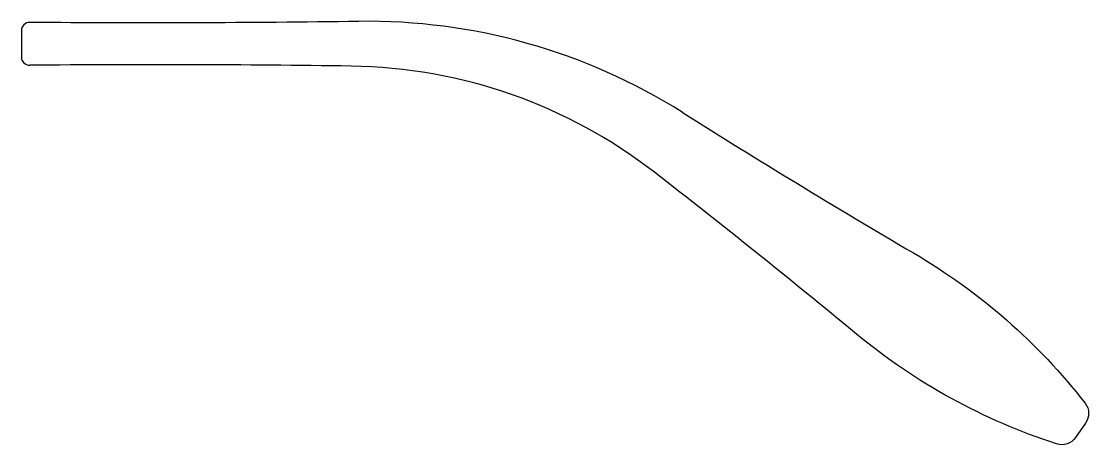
# Model space of a CAD drawing. Header units: millimetres. Extents: x 1741.9 to 1805.2, y 1367.6 to 1392.7.
import ezdxf

# ---------------------------------------------------------------- set-up
doc = ezdxf.new("R2010")
doc.units = ezdxf.units.MM

msp = doc.modelspace()

# ---------------------------------------------------------------- linework, layer by layer
for points in [[(1742.383, 1392.623, 0.41675), (1741.879, 1392.123), (1741.879, 1390.579, 0.41675), (1742.383, 1390.079)], [(1781.072, 1387.286, 0.145386), (1761.884, 1392.682, -0.005823), (1742.383, 1392.623)], [(1779.422, 1383.725, 0.162955), (1761.446, 1390.027, 0.005693), (1742.383, 1390.079)], [(1794.79, 1378.936, -0.09474), (1804.961, 1370.021, -0.329474), (1804.992, 1368.833), (1804.397, 1367.983, -0.329474), (1803.269, 1367.605, -0.09474), (1791.414, 1374.114)]]:
    msp.add_lwpolyline(points, format="xyb")
for centre, start, end in [((2047.874, 1810.153), 237.75074, 239.59113), ((1472.762, 988.808), 50.40887, 52.16995)]:
    msp.add_arc(centre, 500, start, end)

doc.saveas('drawing.dxf')
